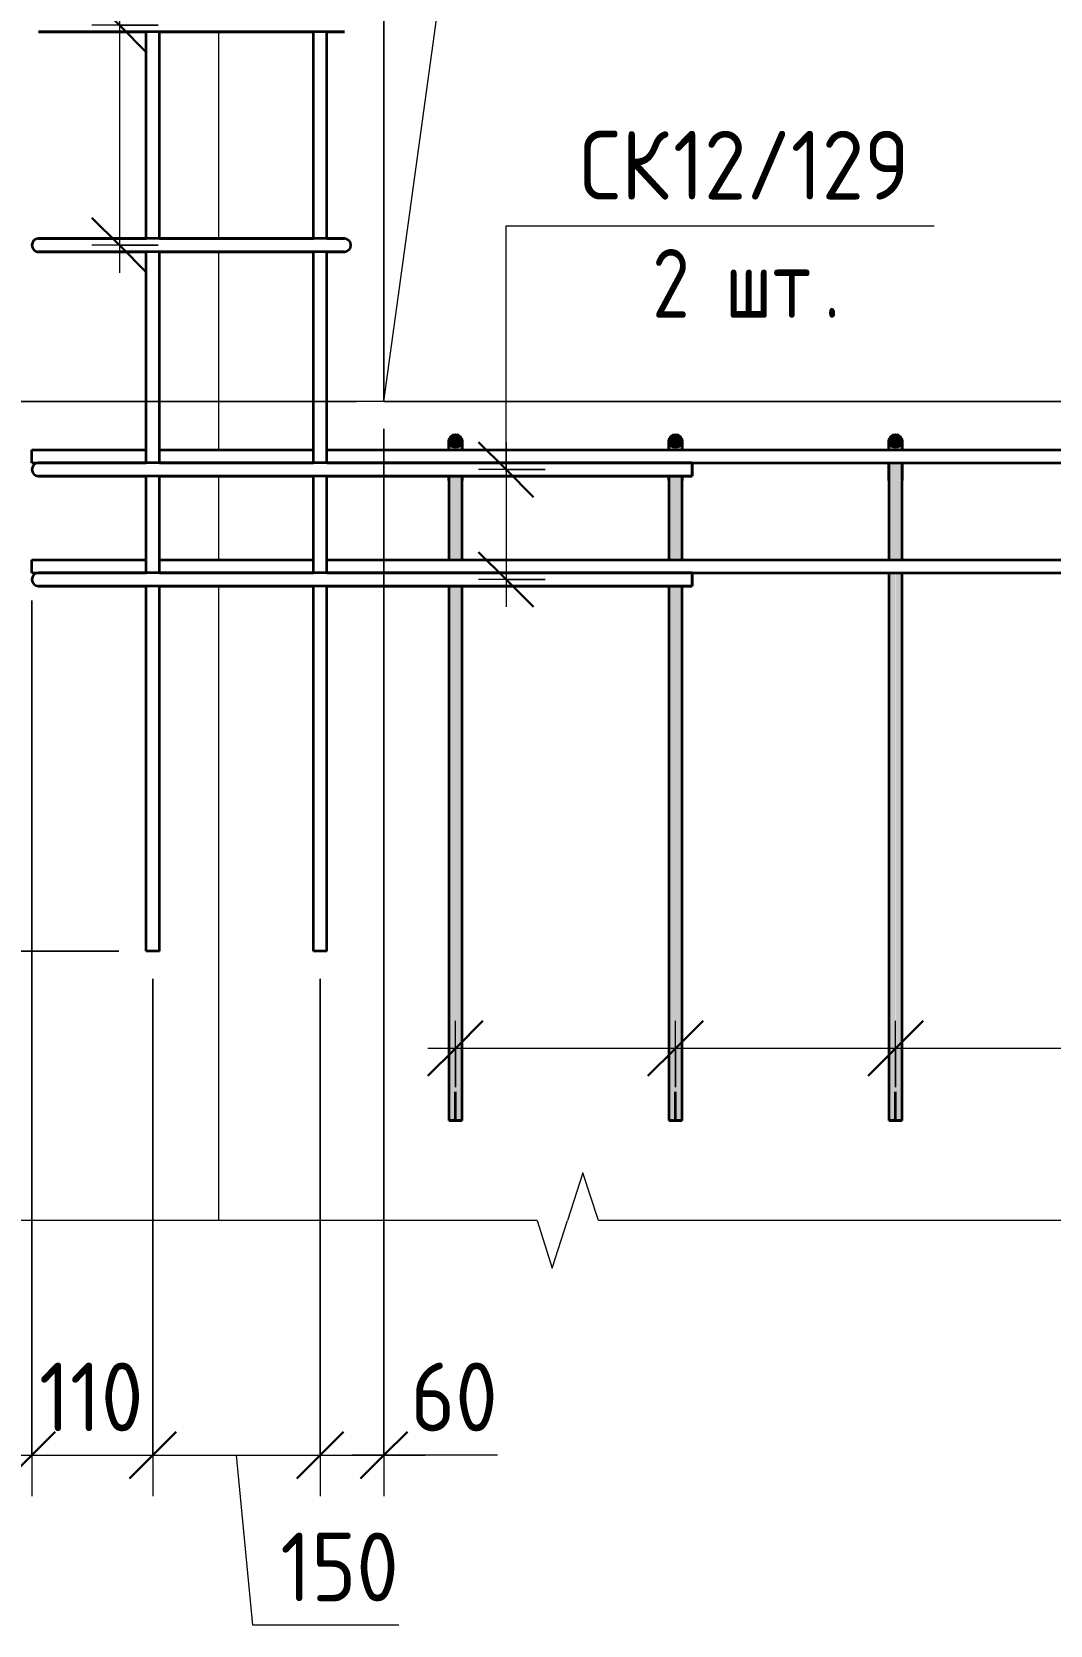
# Model space of a CAD drawing. Header units: millimetres. Extents: x -39853 to 12393, y -4903 to 80275.
# Drawn here: x 9683 to 10609, y -778 to 671 of the extents above; entities that cross this region are included whole.
import ezdxf

# ---------------------------------------------------------------- set-up
doc = ezdxf.new("R2010")
doc.units = ezdxf.units.MM
for name, color, linetype, lineweight in [('AA_Dim', 7, 'Continuous', 9), ('AA_Dim-25', 7, 'Continuous', 9), ('AA_Oformlenie', 7, 'Continuous', 9), ('AA_Vinoska', 7, 'Continuous', 9), ('AA_Visotnaya otmetka', 7, 'Continuous', 9), ('AF_Okno', 7, 'Continuous', 20), ('AF_Stena_Опалубка', 253, 'Continuous', 20), ('KR_Armatura_Tonkie', 7, 'Continuous', 20)]:
    doc.layers.add(name, color=color, linetype=linetype, lineweight=lineweight)
doc.styles.add('ISOCPEUR_6', font='isocpeur.ttf', dxfattribs={"width": 0.9, "height": 62.5})
doc.styles.add('ISOCPEUR_7', font='isocpeur.ttf', dxfattribs={"width": 0.8, "height": 62.5})
doc.styles.add('ISOCPEUR_8', font='isocpeur.ttf', dxfattribs={"width": 0.85, "height": 62.5})
doc.dimstyles.new('00_Точн_3_знака__прозр__2', dxfattribs={"dimscale": 304.8, "dimtxt": 62.248823, "dimasz": 0.139436, "dimexe": 0.123031, "dimexo": 0.082021, "dimgap": 0.008202, "dimtad": 1, "dimdec": 3, "dimrnd": 0.001, "dimdsep": 46, "dimtxsty": 'ISOCPEUR_6', "dimblk1": 'OBLIQUE', "dimblk2": 'OBLIQUE', "dimsah": 1, "dimcen": 0.09, "dimdle": 0.123031, "dimazin": 0, "dimtfac": 1, "dimtdec": 4, "dimtix": 1, "dimtmove": 1, "dimatfit": 3, "dimfxl": 1, "dimtvp": 1, "dimtolj": 1, "dimtzin": 0, "dimlwd": 18, "dimlwe": 18, "dimarcsym": 2})
doc.dimstyles.new('00_Точн_3_знака__прозр__3', dxfattribs={"dimscale": 304.8, "dimtxt": 62.248823, "dimasz": 0.139436, "dimexe": 0.123031, "dimexo": 0.082021, "dimgap": 0.008202, "dimtad": 1, "dimdec": 3, "dimrnd": 0.001, "dimdsep": 46, "dimtxsty": 'ISOCPEUR_6', "dimblk1": 'OBLIQUE', "dimblk2": 'OBLIQUE', "dimsah": 1, "dimcen": 0.09, "dimdle": 0.123031, "dimazin": 0, "dimtfac": 1, "dimtdec": 4, "dimtix": 1, "dimtmove": 0, "dimatfit": 3, "dimfxl": 1, "dimtvp": 1, "dimtolj": 1, "dimtzin": 0, "dimlwd": 18, "dimlwe": 18, "dimarcsym": 2})
doc.dimstyles.new('05_Округл_5мм__прозр__2', dxfattribs={"dimscale": 304.8, "dimtxt": 62.248823, "dimasz": 0.139436, "dimexe": 0.123031, "dimexo": 0.082021, "dimgap": 0.008202, "dimtad": 1, "dimdec": 0, "dimrnd": 5, "dimdsep": 46, "dimtxsty": 'ISOCPEUR_6', "dimblk1": 'OBLIQUE', "dimblk2": 'OBLIQUE', "dimsah": 1, "dimcen": 0.09, "dimdle": 0.123031, "dimazin": 0, "dimtfac": 1, "dimtdec": 4, "dimtix": 1, "dimtmove": 1, "dimatfit": 3, "dimfxl": 1, "dimtvp": 1, "dimtolj": 1, "dimtzin": 0, "dimlwd": 18, "dimlwe": 18, "dimarcsym": 2})
doc.dimstyles.new('05_Округл_5мм__прозр__3', dxfattribs={"dimscale": 304.8, "dimtxt": 62.248823, "dimasz": 0.139436, "dimexe": 0.123031, "dimexo": 0.082021, "dimgap": 0.008202, "dimtad": 1, "dimdec": 0, "dimrnd": 5, "dimdsep": 46, "dimtxsty": 'ISOCPEUR_6', "dimblk1": 'OBLIQUE', "dimblk2": 'OBLIQUE', "dimsah": 1, "dimcen": 0.09, "dimdle": 0.123031, "dimazin": 0, "dimtfac": 1, "dimtdec": 4, "dimtix": 1, "dimtmove": 0, "dimatfit": 3, "dimfxl": 1, "dimtvp": 1, "dimtolj": 1, "dimtzin": 0, "dimlwd": 18, "dimlwe": 18, "dimarcsym": 2})
doc.dimstyles.new('10_Раскладка_арматуры_с_засечками', dxfattribs={"dimscale": 304.8, "dimtxt": 0.18, "dimasz": 0.164042, "dimexe": 0.082021, "dimexo": 0, "dimgap": 0, "dimtad": 1, "dimdec": 3, "dimrnd": 0.001, "dimdsep": 46, "dimtxsty": 'ISOCPEUR_7', "dimblk1": 'OBLIQUE', "dimblk2": 'OBLIQUE', "dimsah": 1, "dimcen": 0.09, "dimdle": 0.082021, "dimazin": 0, "dimtfac": 1, "dimtdec": 4, "dimtix": 1, "dimtmove": 0, "dimatfit": 3, "dimfxl": 1, "dimtvp": 1, "dimtolj": 1, "dimtzin": 0, "dimlwd": 18, "dimlwe": 18, "dimarcsym": 2})
doc.dimstyles.new('10_Раскладка_арматуры_с_засечками_3', dxfattribs={"dimscale": 304.8, "dimtxt": 0.18, "dimasz": 0.164042, "dimexe": 0.082021, "dimexo": 0, "dimgap": 0, "dimtad": 1, "dimdec": 3, "dimrnd": 0.001, "dimdsep": 46, "dimtxsty": 'ISOCPEUR_7', "dimblk1": 'OBLIQUE', "dimblk2": 'OBLIQUE', "dimsah": 1, "dimcen": 0.09, "dimdle": 0.082021, "dimazin": 0, "dimtfac": 1, "dimtdec": 4, "dimtix": 1, "dimtmove": 2, "dimatfit": 3, "dimfxl": 1, "dimtvp": 1, "dimtolj": 1, "dimtzin": 0, "dimlwd": 18, "dimlwe": 18, "dimarcsym": 2})
doc.dimstyles.new('10_Раскладка_арматуры_с_засечками_5', dxfattribs={"dimscale": 304.8, "dimtxt": 0.18, "dimasz": 0.164042, "dimexe": 0.082021, "dimexo": 0, "dimgap": 0, "dimtad": 1, "dimdec": 3, "dimrnd": 0.001, "dimdsep": 46, "dimtxsty": 'ISOCPEUR_8', "dimblk1": 'OBLIQUE', "dimblk2": 'OBLIQUE', "dimsah": 1, "dimcen": 0.09, "dimdle": 0.082021, "dimazin": 0, "dimtfac": 1, "dimtdec": 4, "dimtix": 1, "dimtmove": 0, "dimatfit": 3, "dimfxl": 1, "dimtvp": 1, "dimtolj": 1, "dimtzin": 0, "dimlwd": 18, "dimlwe": 18, "dimarcsym": 2})

# ---------------------------------------------------------------- blocks, each defined once
blk = doc.blocks.new('231_Отверстие прямоугольное в стене _Окно_Стена_ - Отверстие прямоугольное с обрамлением-4186206-Схема обрамления отверстия в стене 1530х2530')
at = {"layer": 'AF_Okno', "lineweight": 9}
blk.add_line((-36794.9, 335), (-36488.9, 2559), dxfattribs=at)
blk = doc.blocks.new('350_Стержень П торец СК-СГ _НесАрм_РабПлоск_ - 350_Стержень П торец СК-СГ _НесАрм_РабПлоск_-4048872-Схема обрамления отверстия в стене 1530х2530')
at = {"layer": 'KR_Armatura_Tonkie', "lineweight": 35}
for points in [[(-36729.9, 293), (-36728.3, 293.2), (-36726.9, 293.8), (-36725.3, 295.1), (-36724.7, 296), (-36724.1, 297.4), (-36723.9, 299), (-36724.1, 300.6), (-36724.7, 302), (-36725.6, 303.2), (-36726.9, 304.2), (-36729.4, 304.9), (-36729.9, 305), (-36731.4, 304.8), (-36732.9, 304.2), (-36734.1, 303.2), (-36735.1, 302), (-36735.7, 300.6), (-36735.9, 299), (-36735.7, 297.4), (-36734.4, 295.1), (-36734.1, 294.8), (-36732.9, 293.8), (-36731.4, 293.2)], [(-36723.9, 292.3), (-36724.1, 294.7), (-36724, 293.1), (-36723.9, 292.4)]]:
    blk.add_hatch(color=256, dxfattribs=at).paths.add_polyline_path(points)
h = blk.add_hatch(color=256, dxfattribs=at)
h.paths.add_polyline_path([(-36731.4, 263), (-36729.9, 263), (-36729.9, 267), (-36735.5, 266.8), (-36735.7, 263), (-36732.9, 263)])
h.paths.add_polyline_path([(-36735.3, 291), (-36729.9, 291), (-36729.9, 293), (-36731.4, 293.2), (-36733.3, 294.1), (-36734.7, 295.5), (-36735.3, 296.6), (-36735.7, 297.4), (-36735.6, 294.8), (-36735.9, 293.1), (-36735.8, 291)])
h = blk.add_hatch(color=256, dxfattribs=at)
h.paths.add_polyline_path([(-36735.9, 263), (-36735.7, 267), (-36735.8, 267)])
h.paths.add_polyline_path([(-36735.8, 293.6), (-36735.7, 296.1), (-36735.8, 293.8)])
h = blk.add_hatch(color=256, dxfattribs=at)
h.paths.add_polyline_path([(-36724.1, 263), (-36723.9, 263.1), (-36724.1, 267), (-36729.9, 267), (-36729.9, 263), (-36724.3, 263)])
h.paths.add_polyline_path([(-36725.1, 291), (-36723.9, 291), (-36724, 292.7), (-36724.1, 295.4), (-36724.1, 297.4), (-36725.3, 295.1), (-36726.5, 294.1), (-36726.9, 293.8), (-36729.4, 293.1), (-36729.9, 293), (-36729.9, 291), (-36725.4, 291)])
h = blk.add_hatch(color=256, dxfattribs=at)
h.paths.add_polyline_path([(-36729.9, -318.9), (-36730.1, 167), (-36735.9, 167), (-36735.7, -318.9), (-36731.4, -318.9)])
h.paths.add_polyline_path([(-36729.9, 191), (-36729.9, 263), (-36735.9, 263), (-36735.7, 191), (-36730.1, 191)])
h = blk.add_hatch(color=256, dxfattribs=at)
h.paths.add_polyline_path([(-36729.9, -318.9), (-36723.9, -318.9), (-36724.1, 167), (-36729.9, 167), (-36729.9, -210.3)])
h.paths.add_polyline_path([(-36728.5, 191), (-36723.9, 191), (-36724.1, 263), (-36729.9, 263), (-36729.9, 191)])
at = {"layer": 'AA_Oformlenie'}
for start, end in [(90, 270), (270, 90)]:
    blk.add_arc((-36729.9, 299), 6, start, end, dxfattribs=at)
at = {"layer": 'KR_Armatura_Tonkie', "lineweight": 35}
for p, q in [((-36735.9, 267), (-36735.9, 263)), ((-36735.9, 263), (-36735.9, 267)), ((-36735.9, 263), (-36735.9, 191)), ((-36723.9, 263), (-36723.9, 267)), ((-36723.9, 267), (-36723.9, 263)), ((-36723.9, 191), (-36723.9, 263)), ((-36735.9, 167), (-36735.9, -318.9)), ((-36723.9, -318.9), (-36723.9, 167)), ((-36729.9, -318.9), (-36729.9, -292.9)), ((-36729.9, -318.9), (-36729.9, -292.9)), ((-36729.9, -318.9), (-36735.9, -318.9)), ((-36735.7, -318.9), (-36729.9, -318.9)), ((-36729.9, -318.9), (-36735.7, -318.9)), ((-36735.7, -318.9), (-36729.9, -318.9)), ((-36729.9, -318.9), (-36724.1, -318.9)), ((-36723.9, -318.9), (-36729.9, -318.9)), ((-36729.9, -318.9), (-36724.1, -318.9)), ((-36724.1, -318.9), (-36729.9, -318.9))]:
    blk.add_line(p, q, dxfattribs=at)
at = {"layer": 'KR_Armatura_Tonkie', "lineweight": 35, "flags": 128}
for points in [[(-36735.9, 299), (-36735.9, 297), (-36735.9, 291.4), (-36735.9, 291)], [(-36735.9, 291), (-36735.9, 293.2), (-36735.9, 297.9), (-36735.9, 299)], [(-36723.9, 291), (-36723.9, 293.2), (-36723.9, 297.9), (-36723.9, 299)], [(-36723.9, 299), (-36723.9, 297), (-36723.9, 291.4), (-36723.9, 291)]]:
    blk.add_lwpolyline(points, dxfattribs=at)
at = {"layer": 'KR_Armatura_Tonkie', "lineweight": 35}
blk.add_circle((-36729.9, 299), 6, dxfattribs=at)
blk = doc.blocks.new('350_Стержень П торец СК-СГ _НесАрм_РабПлоск_ - 350_Стержень П торец СК-СГ _НесАрм_РабПлоск_-V26-Схема обрамления отверстия в стене 1530х2530')
at = {"layer": 'KR_Armatura_Tonkie', "lineweight": 35}
for points in [[(-35329.9, 293), (-35328.3, 293.2), (-35326.9, 293.8), (-35325.3, 295.1), (-35324.7, 296), (-35324.1, 297.4), (-35323.9, 299), (-35324.1, 300.6), (-35324.7, 302), (-35325.6, 303.2), (-35326.9, 304.2), (-35328.3, 304.8), (-35329.9, 305), (-35331.4, 304.8), (-35332.9, 304.2), (-35334.1, 303.2), (-35335.1, 302), (-35335.7, 300.6), (-35335.9, 299), (-35335.7, 297.4), (-35334.4, 295.1), (-35334, 294.7), (-35332.9, 293.8), (-35331.4, 293.2)], [(-35323.9, 292.3), (-35324.1, 294.7), (-35324, 293.1), (-35323.9, 292.4)]]:
    blk.add_hatch(color=256, dxfattribs=at).paths.add_polyline_path(points)
h = blk.add_hatch(color=256, dxfattribs=at)
h.paths.add_polyline_path([(-35331.4, 263), (-35329.9, 263), (-35329.9, 267), (-35335.5, 266.8), (-35335.7, 263), (-35332.9, 263)])
h.paths.add_polyline_path([(-35331.3, 291), (-35329.9, 291), (-35329.9, 293), (-35331.4, 293.2), (-35333.3, 294.1), (-35334.7, 295.5), (-35335.3, 296.6), (-35335.7, 297.4), (-35335.6, 294.8), (-35335.9, 293.1), (-35335.7, 291), (-35332.9, 291)])
h = blk.add_hatch(color=256, dxfattribs=at)
h.paths.add_polyline_path([(-35335.9, 263), (-35335.7, 267), (-35335.8, 267)])
h.paths.add_polyline_path([(-35335.8, 293.6), (-35335.7, 296.1), (-35335.8, 294.7)])
h = blk.add_hatch(color=256, dxfattribs=at)
h.paths.add_polyline_path([(-35324.1, 263), (-35323.9, 263.1), (-35324.1, 267), (-35329.9, 267), (-35329.9, 263), (-35324.3, 263)])
h.paths.add_polyline_path([(-35325.4, 291), (-35323.9, 291), (-35324, 292.7), (-35324.1, 295.4), (-35324.1, 297.4), (-35325.3, 295.1), (-35326.5, 294.1), (-35326.9, 293.8), (-35328.8, 293.1), (-35329.9, 293), (-35329.9, 291), (-35325.6, 291)])
h = blk.add_hatch(color=256, dxfattribs=at)
h.paths.add_polyline_path([(-35329.9, -318.9), (-35330.1, 167), (-35335.9, 167), (-35335.7, -318.9), (-35331.4, -318.9)])
h.paths.add_polyline_path([(-35334.1, 191), (-35329.9, 191), (-35329.9, 263), (-35335.9, 263), (-35335.7, 191), (-35334.2, 191)])
h = blk.add_hatch(color=256, dxfattribs=at)
h.paths.add_polyline_path([(-35328.3, -318.9), (-35323.9, -318.9), (-35324.1, 167), (-35329.9, 167), (-35329.9, -318.9)])
h.paths.add_polyline_path([(-35328.5, 191), (-35323.9, 191), (-35324.1, 263), (-35329.9, 263), (-35329.9, 191)])
at = {"layer": 'AA_Oformlenie'}
for start, end in [(90, 270), (270, 90)]:
    blk.add_arc((-35329.9, 299), 6, start, end, dxfattribs=at)
at = {"layer": 'KR_Armatura_Tonkie', "lineweight": 35}
for p, q in [((-35335.9, 267), (-35335.9, 263)), ((-35335.9, 263), (-35335.9, 267)), ((-35335.9, 263), (-35335.9, 191)), ((-35323.9, 263), (-35323.9, 267)), ((-35323.9, 267), (-35323.9, 263)), ((-35323.9, 191), (-35323.9, 263)), ((-35335.9, 167), (-35335.9, -318.9)), ((-35323.9, -318.9), (-35323.9, 167)), ((-35329.9, -318.9), (-35329.9, -292.9)), ((-35329.9, -318.9), (-35329.9, -292.9)), ((-35329.9, -318.9), (-35335.9, -318.9)), ((-35335.7, -318.9), (-35329.9, -318.9)), ((-35329.9, -318.9), (-35335.7, -318.9)), ((-35335.7, -318.9), (-35329.9, -318.9)), ((-35329.9, -318.9), (-35324.1, -318.9)), ((-35323.9, -318.9), (-35329.9, -318.9)), ((-35329.9, -318.9), (-35324.1, -318.9)), ((-35324.1, -318.9), (-35329.9, -318.9))]:
    blk.add_line(p, q, dxfattribs=at)
at = {"layer": 'KR_Armatura_Tonkie', "lineweight": 35, "flags": 128}
for points in [[(-35335.9, 299), (-35335.9, 297), (-35335.9, 291.4), (-35335.9, 291)], [(-35335.9, 291), (-35335.9, 293.2), (-35335.9, 297.9), (-35335.9, 299)], [(-35323.9, 291), (-35323.9, 293.2), (-35323.9, 297.9), (-35323.9, 299)], [(-35323.9, 299), (-35323.9, 297), (-35323.9, 291.4), (-35323.9, 291)]]:
    blk.add_lwpolyline(points, dxfattribs=at)
at = {"layer": 'KR_Armatura_Tonkie', "lineweight": 35}
blk.add_circle((-35329.9, 299), 6, dxfattribs=at)
blk = doc.blocks.new('350_Стержень П торец СК-СГ _НесАрм_РабПлоск_ - 350_Стержень П торец СК-СГ _НесАрм_РабПлоск_-V27-Схема обрамления отверстия в стене 1530х2530')
at = {"layer": 'KR_Armatura_Tonkie', "lineweight": 35}
for points in [[(-36329.9, 293), (-36328.3, 293.2), (-36326.9, 293.8), (-36325.3, 295.1), (-36324.7, 296), (-36324.1, 297.4), (-36323.9, 299), (-36324.1, 300.6), (-36324.7, 302), (-36325.6, 303.2), (-36326.9, 304.2), (-36328.3, 304.8), (-36329.9, 305), (-36331.4, 304.8), (-36332.9, 304.2), (-36334.1, 303.2), (-36335.3, 301.4), (-36335.7, 300.6), (-36335.9, 299), (-36335.3, 296.6), (-36334.4, 295.1), (-36334.1, 294.8), (-36332.9, 293.8), (-36331.4, 293.2)], [(-36323.9, 292.3), (-36324.1, 294.7), (-36324, 293.1), (-36323.9, 292.4)]]:
    blk.add_hatch(color=256, dxfattribs=at).paths.add_polyline_path(points)
h = blk.add_hatch(color=256, dxfattribs=at)
h.paths.add_polyline_path([(-36335.9, 263), (-36329.9, 263), (-36329.9, 279), (-36335.7, 279), (-36335.3, 270.8), (-36335.5, 266.8)])
h.paths.add_polyline_path([(-36332.9, 291), (-36329.9, 291), (-36329.9, 293), (-36331.4, 293.2), (-36333.3, 294.1), (-36334.7, 295.5), (-36335.3, 296.6), (-36335.7, 297.4), (-36335.6, 294.8), (-36335.9, 293.1), (-36335.8, 291), (-36334.2, 291)])
h = blk.add_hatch(color=256, dxfattribs=at)
h.paths.add_polyline_path([(-36335.9, 263), (-36335.3, 271.3), (-36335.3, 273.3), (-36335.5, 276.6), (-36335.8, 267.4)])
h.paths.add_polyline_path([(-36335.8, 293.6), (-36335.7, 296.1), (-36335.8, 293.8)])
h = blk.add_hatch(color=256, dxfattribs=at)
h.paths.add_polyline_path([(-36328.3, 263), (-36323.9, 263.1), (-36324.3, 279), (-36329.9, 279), (-36329.9, 263)])
h.paths.add_polyline_path([(-36325.6, 291), (-36323.9, 291), (-36324, 292.7), (-36324.1, 295.4), (-36324.1, 297.4), (-36325.3, 295.1), (-36326.5, 294.1), (-36326.9, 293.8), (-36328.8, 293.1), (-36329.9, 293), (-36329.9, 291), (-36328.3, 291)])
h = blk.add_hatch(color=256, dxfattribs=at)
h.paths.add_polyline_path([(-36331.4, -318.9), (-36329.9, -318.9), (-36330.1, 179), (-36335.9, 179), (-36335.7, -318.9), (-36332.9, -318.9)])
h.paths.add_polyline_path([(-36334.1, 191), (-36329.9, 191), (-36329.9, 263), (-36335.9, 263), (-36335.7, 191), (-36334.2, 191)])
h = blk.add_hatch(color=256, dxfattribs=at)
h.paths.add_polyline_path([(-36329.9, -318.9), (-36323.9, -318.9), (-36324.2, 179), (-36329.9, 179), (-36329.9, -210.3)])
h.paths.add_polyline_path([(-36324.8, 191), (-36323.9, 191), (-36324.1, 263), (-36329.9, 263), (-36329.9, 191), (-36325.6, 191)])
at = {"layer": 'AA_Oformlenie'}
for start, end in [(90, 270), (270, 90)]:
    blk.add_arc((-36329.9, 299), 6, start, end, dxfattribs=at)
at = {"layer": 'KR_Armatura_Tonkie', "lineweight": 35}
for p, q in [((-36335.9, 263), (-36335.9, 191)), ((-36323.9, 191), (-36323.9, 263)), ((-36335.9, 179), (-36335.9, -318.9)), ((-36323.9, -318.9), (-36323.9, 179)), ((-36329.9, -318.9), (-36329.9, -292.9)), ((-36329.9, -318.9), (-36329.9, -292.9)), ((-36329.9, -318.9), (-36335.9, -318.9)), ((-36335.7, -318.9), (-36329.9, -318.9)), ((-36329.9, -318.9), (-36335.7, -318.9)), ((-36335.7, -318.9), (-36329.9, -318.9)), ((-36329.9, -318.9), (-36324.1, -318.9)), ((-36323.9, -318.9), (-36329.9, -318.9)), ((-36329.9, -318.9), (-36324.1, -318.9)), ((-36324.1, -318.9), (-36329.9, -318.9))]:
    blk.add_line(p, q, dxfattribs=at)
at = {"layer": 'KR_Armatura_Tonkie', "lineweight": 35, "flags": 128}
for points in [[(-36335.9, 299), (-36335.9, 297), (-36335.9, 291.4), (-36335.9, 291)], [(-36335.9, 291), (-36335.9, 293.2), (-36335.9, 297.9), (-36335.9, 299)], [(-36323.9, 291), (-36323.9, 293.2), (-36323.9, 297.9), (-36323.9, 299)], [(-36323.9, 299), (-36323.9, 297), (-36323.9, 291.4), (-36323.9, 291)], [(-36335.9, 279), (-36335.9, 271.7), (-36335.9, 263)], [(-36335.9, 263), (-36335.9, 274.7), (-36335.9, 279)], [(-36323.9, 263), (-36323.9, 274.7), (-36323.9, 279)], [(-36323.9, 279), (-36323.9, 271.7), (-36323.9, 263)]]:
    blk.add_lwpolyline(points, dxfattribs=at)
at = {"layer": 'KR_Armatura_Tonkie', "lineweight": 35}
blk.add_circle((-36329.9, 299), 6, dxfattribs=at)
blk = doc.blocks.new('011_Прямоугольник обрыва _ЭлУзла_ - 011_Прямоугольник обрыва _ЭлУзла_-4185680-Схема обрамления отверстия в стене 1530х2530')
at = {"layer": 'AA_Oformlenie'}
for p, q in [((-36655.7, -410), (-37232.6, -410)), ((-35446.8, -410), (-36600, -410))]:
    blk.add_line(p, q, dxfattribs=at)
blk = doc.blocks.new('DIMBLOCK199-Схема обрамления отверстия в стене 1530х2530')
at = {"layer": 'AA_Dim-25', "lineweight": 30}
for p, q in [((10468.2, -253.4), (10493.2, -228.4)), ((10668.2, -253.4), (10693.2, -228.4)), ((10468.2, -253.4), (10443.2, -278.4)), ((10668.2, -253.4), (10643.2, -278.4))]:
    blk.add_line(p, q, dxfattribs=at)
at = {"layer": 'AA_Dim-25', "lineweight": 18}
for p, q in [((10468.2, -288.8), (10468.2, -228.4)), ((10668.2, -288.8), (10668.2, -228.4)), ((10668.2, -253.4), (10468.2, -253.4)), ((10468.2, -253.4), (10468.2, -288.8)), ((10668.2, -253.4), (10668.2, -288.8))]:
    blk.add_line(p, q, dxfattribs=at)
blk = doc.blocks.new('_Oblique')
at = {"color": 0, "linetype": 'ByBlock', "lineweight": -2}
blk.add_line((-0.5, -0.5), (0.5, 0.5), dxfattribs=at)
blk = doc.blocks.new('DIMBLOCK200-Схема обрамления отверстия в стене 1530х2530')
at = {"layer": 'AA_Dim-25', "lineweight": 30}
for p, q in [((10268.2, -253.4), (10293.2, -228.4)), ((10468.2, -253.4), (10493.2, -228.4)), ((10268.2, -253.4), (10243.2, -278.4)), ((10468.2, -253.4), (10443.2, -278.4))]:
    blk.add_line(p, q, dxfattribs=at)
at = {"layer": 'AA_Dim-25', "lineweight": 18}
for p, q in [((10268.2, -288.8), (10268.2, -228.4)), ((10468.2, -288.8), (10468.2, -228.4)), ((10468.2, -253.4), (10268.2, -253.4)), ((10268.2, -253.4), (10268.2, -288.8)), ((10468.2, -253.4), (10468.2, -288.8))]:
    blk.add_line(p, q, dxfattribs=at)
blk = doc.blocks.new('DIMBLOCK201-Схема обрамления отверстия в стене 1530х2530')
at = {"layer": 'AA_Dim-25', "lineweight": 30}
for p, q in [((10068.2, -253.4), (10093.2, -228.4)), ((10268.2, -253.4), (10293.2, -228.4)), ((10068.2, -253.4), (10043.2, -278.4)), ((10268.2, -253.4), (10243.2, -278.4))]:
    blk.add_line(p, q, dxfattribs=at)
at = {"layer": 'AA_Dim-25', "lineweight": 18}
for p, q in [((10068.2, -288.8), (10068.2, -228.4)), ((10268.2, -288.8), (10268.2, -228.4)), ((10268.2, -253.4), (10043.2, -253.4)), ((10068.2, -253.4), (10068.2, -288.8)), ((10268.2, -253.4), (10268.2, -288.8))]:
    blk.add_line(p, q, dxfattribs=at)
blk = doc.blocks.new('DIMBLOCK203-Схема обрамления отверстия в стене 1530х2530')
at = {"layer": 'AA_Dim-25', "lineweight": 30}
for p, q in [((9385.3, 185), (9364, 206.3)), ((9385.3, 185), (9406.5, 163.8)), ((9385.3, -165), (9364, -143.7)), ((9385.3, -165), (9406.5, -186.2))]:
    blk.add_line(p, q, dxfattribs=at)
at = {"layer": 'AA_Dim-25', "lineweight": 18}
for p, q in [((9658.2, 185), (9347.8, 185)), ((9385.3, -202.5), (9385.3, 185)), ((9385.3, 185), (9658.2, 185)), ((9762.2, -165), (9347.8, -165)), ((9385.3, -165), (9762.2, -165))]:
    blk.add_line(p, q, dxfattribs=at)
at = {"layer": 'AA_Dim-25', "color": 0, "lineweight": 18, "insert": (9301.1, -49.3), "char_height": 62.5, "width": 142.215, "attachment_point": 1, "rotation": 90, "line_spacing_factor": 1.149209, "style": 'ISOCPEUR_6'}
blk.add_mtext('350', dxfattribs=at)
blk = doc.blocks.new('DIMBLOCK205-Схема обрамления отверстия в стене 1530х2530')
at = {"layer": 'AA_Dim-25', "lineweight": 18}
for p, q in [((9385.3, 432.1), (9385.3, 328.1)), ((9385.3, 285), (9385.3, 372.5)), ((9978.2, 335), (9347.8, 335)), ((9385.3, 335), (9978.2, 335)), ((9385.3, 328.1), (9385.3, 310)), ((9658.2, 285), (9347.8, 285)), ((9385.3, 285), (9658.2, 285))]:
    blk.add_line(p, q, dxfattribs=at)
at = {"layer": 'AA_Dim-25', "lineweight": 30}
for p, q in [((9385.3, 335), (9364, 356.3)), ((9385.3, 335), (9406.5, 313.8)), ((9385.3, 285), (9364, 306.3)), ((9385.3, 285), (9406.5, 263.8))]:
    blk.add_line(p, q, dxfattribs=at)
at = {"layer": 'AA_Dim-25', "color": 0, "lineweight": 18, "insert": (9301.1, 353.1), "char_height": 62.5, "width": 94.81, "attachment_point": 1, "rotation": 90, "line_spacing_factor": 1.149209, "style": 'ISOCPEUR_6'}
blk.add_mtext('50', dxfattribs=at)
blk = doc.blocks.new('DIMBLOCK206-Схема обрамления отверстия в стене 1530х2530')
at = {"layer": 'AA_Dim-25', "lineweight": 18}
for p, q in [((9683.2, 154), (9683.2, -660.7)), ((9683.2, -623.2), (9683.2, 154)), ((9793.2, -190), (9793.2, -660.7)), ((9793.2, -623.2), (9793.2, -190)), ((9645.7, -623.2), (9793.2, -623.2))]:
    blk.add_line(p, q, dxfattribs=at)
at = {"layer": 'AA_Dim-25', "lineweight": 30}
for p, q in [((9683.2, -623.2), (9704.5, -602)), ((9793.2, -623.2), (9814.5, -602)), ((9683.2, -623.2), (9662, -644.5)), ((9793.2, -623.2), (9772, -644.5))]:
    blk.add_line(p, q, dxfattribs=at)
at = {"layer": 'AA_Dim-25', "color": 0, "lineweight": 18, "insert": (9689.7, -539.1), "char_height": 62.5, "width": 116.357, "attachment_point": 1, "line_spacing_factor": 1.149209, "style": 'ISOCPEUR_6'}
blk.add_mtext('110', dxfattribs=at)
blk = doc.blocks.new('DIMBLOCK207-Схема обрамления отверстия в стене 1530х2530')
at = {"layer": 'AA_Dim-25', "lineweight": 18}
for p, q in [((9793.2, -190), (9793.2, -660.7)), ((9793.2, -623.2), (9793.2, -190)), ((9945.2, -190), (9945.2, -660.7)), ((9945.2, -623.2), (9945.2, -190)), ((9793.2, -623.2), (9945.2, -623.2)), ((9884, -777.9), (9869.2, -623.2)), ((10016.7, -777.9), (9884, -777.9))]:
    blk.add_line(p, q, dxfattribs=at)
at = {"layer": 'AA_Dim-25', "lineweight": 30}
for p, q in [((9793.2, -623.2), (9814.5, -602)), ((9945.2, -623.2), (9966.5, -602)), ((9793.2, -623.2), (9772, -644.5)), ((9945.2, -623.2), (9924, -644.5))]:
    blk.add_line(p, q, dxfattribs=at)
at = {"layer": 'AA_Dim-25', "color": 0, "lineweight": 18, "insert": (9909, -693.7), "char_height": 62.5, "width": 129.286, "attachment_point": 1, "line_spacing_factor": 1.149209, "style": 'ISOCPEUR_6'}
blk.add_mtext('150', dxfattribs=at)
blk = doc.blocks.new('DIMBLOCK208-Схема обрамления отверстия в стене 1530х2530')
at = {"layer": 'AA_Dim-25', "lineweight": 18}
for p, q in [((10003.2, 310), (10003.2, -660.7)), ((10003.2, -623.2), (10003.2, 310)), ((9945.2, -190), (9945.2, -660.7)), ((9945.2, -623.2), (9945.2, -190)), ((9945.2, -623.2), (10040.7, -623.2)), ((10002.3, -623.2), (9974.2, -623.2)), ((10106.3, -623.2), (10002.3, -623.2))]:
    blk.add_line(p, q, dxfattribs=at)
at = {"layer": 'AA_Dim-25', "lineweight": 30}
for p, q in [((9945.2, -623.2), (9966.5, -602)), ((10003.2, -623.2), (10024.5, -602)), ((9945.2, -623.2), (9924, -644.5)), ((10003.2, -623.2), (9982, -644.5))]:
    blk.add_line(p, q, dxfattribs=at)
at = {"layer": 'AA_Dim-25', "color": 0, "lineweight": 18, "insert": (10027.3, -539.1), "char_height": 62.5, "width": 94.81, "attachment_point": 1, "line_spacing_factor": 1.149209, "style": 'ISOCPEUR_6'}
blk.add_mtext('60', dxfattribs=at)
blk = doc.blocks.new('DIMBLOCK231-Схема обрамления отверстия в стене 1530х2530')
at = {"layer": 'AA_Dim-25', "lineweight": 30}
for p, q in [((9762.7, 877), (9737.7, 902)), ((9762.7, 877), (9787.7, 852)), ((9762.7, 677), (9737.7, 702)), ((9762.7, 677), (9787.7, 652))]:
    blk.add_line(p, q, dxfattribs=at)
at = {"layer": 'AA_Dim-25', "lineweight": 18}
for p, q in [((9798.1, 877), (9737.7, 877)), ((9762.7, 877), (9762.7, 677)), ((9762.7, 877), (9798.1, 877)), ((9798.1, 677), (9737.7, 677)), ((9762.7, 677), (9798.1, 677))]:
    blk.add_line(p, q, dxfattribs=at)
blk = doc.blocks.new('DIMBLOCK232-Схема обрамления отверстия в стене 1530х2530')
at = {"layer": 'AA_Dim-25', "lineweight": 30}
for p, q in [((9762.7, 677), (9737.7, 702)), ((9762.7, 677), (9787.7, 652)), ((9762.7, 477), (9737.7, 502)), ((9762.7, 477), (9787.7, 452))]:
    blk.add_line(p, q, dxfattribs=at)
at = {"layer": 'AA_Dim-25', "lineweight": 18}
for p, q in [((9798.1, 677), (9737.7, 677)), ((9762.7, 677), (9762.7, 452)), ((9762.7, 677), (9798.1, 677)), ((9798.1, 477), (9737.7, 477)), ((9762.7, 477), (9798.1, 477))]:
    blk.add_line(p, q, dxfattribs=at)
blk = doc.blocks.new('042_М_Арматуры - Диам длина поз _ Комментарий-3662934-Схема обрамления отверстия в стене 1530х2530')
at = {"layer": 'AA_Vinoska'}
blk.add_line((-34755.3, -251), (-34405.3, -251), dxfattribs=at)
blk = doc.blocks.new('DIMBLOCK237-Схема обрамления отверстия в стене 1530х2530')
at = {"layer": 'AA_Dim-25', "lineweight": 30}
for p, q in [((10114.2, 273), (10089.2, 298)), ((10114.2, 273), (10139.2, 248)), ((10114.2, 173), (10089.2, 198)), ((10114.2, 173), (10139.2, 148))]:
    blk.add_line(p, q, dxfattribs=at)
at = {"layer": 'AA_Dim-25', "lineweight": 18}
for p, q in [((10114.2, 298), (10114.2, 148)), ((10149.6, 273), (10089.2, 273)), ((10114.2, 273), (10149.6, 273)), ((10149.6, 173), (10089.2, 173)), ((10114.2, 173), (10149.6, 173))]:
    blk.add_line(p, q, dxfattribs=at)

msp = doc.modelspace()

# ---------------------------------------------------------------- linework, layer by layer
at = {"layer": 'AA_Vinoska'}
for p, q in [((10114.2813, 494.6577), (10153.2739, 494.6577)), ((10114.2813, 270.5444), (10114.2813, 494.6577)), ((10184.0112, -366.6749), (10169.934, -410)), ((10198.0884, -410), (10184.0112, -366.6749)), ((10142.434, -410), (10156.184, -453.3013)), ((10156.184, -453.3013), (10169.934, -410))]:
    msp.add_line(p, q, dxfattribs=at)
at = {"layer": 'AA_Visotnaya otmetka'}
for q in [(9222.7281, 335), (10404.3709, 335)]:
    msp.add_line((10404.3709, 335), q, dxfattribs=at)
at = {"layer": 'AF_Stena_Опалубка'}
for p, q in [((10003.2123, 335), (10003.2123, 2865)), ((10003.2123, 2865), (10003.2123, 335)), ((9853.2123, 483), (9853.2123, 671)), ((9853.2123, 291), (9853.2123, 471)), ((11533.2123, 335), (10003.2123, 335)), ((10003.2123, 335), (11533.2123, 335)), ((9853.2123, 191), (9853.2123, 267)), ((9853.2123, -410), (9853.2123, 167))]:
    msp.add_line(p, q, dxfattribs=at)
at = {"layer": 'KR_Armatura_Tonkie', "lineweight": 35}
for p, q in [((9750.6682, 671), (9689.2123, 671)), ((9689.2123, 671), (9725.2123, 671)), ((9725.2123, 671), (9689.2123, 671)), ((9689.2123, 671), (9699.7565, 671)), ((9699.7565, 671), (9736.922, 671)), ((9725.2123, 671), (9787.2123, 671)), ((9931.2123, 671), (9725.2123, 671)), ((9787.2123, 671), (9750.6682, 671)), ((9787.2123, 483), (9787.2123, 671)), ((9787.2123, 483), (9787.2123, 671)), ((9799.2123, 671), (9931.2123, 671)), ((9799.2123, 483), (9799.2123, 671)), ((9799.2123, 483), (9799.2123, 671)), ((9931.2123, 671), (9939.2365, 671)), ((9967.2123, 671), (9931.2123, 671)), ((9939.2123, 483), (9939.2123, 671)), ((9939.2123, 483), (9939.2123, 671)), ((9951.2123, 483), (9951.2123, 671)), ((9951.2123, 483), (9951.2123, 671)), ((9951.3556, 671), (9967.2123, 671)), ((9750.6682, 483), (9689.2123, 483)), ((9689.2123, 483), (9725.2123, 483)), ((9699.7565, 483), (9699.7565, 483)), ((9725.2123, 483), (9699.7565, 483)), ((9699.7565, 483), (9736.922, 483)), ((9725.2123, 483), (9787.2123, 483)), ((9931.2123, 483), (9725.2123, 483)), ((9787.2123, 483), (9750.6682, 483)), ((9799.2123, 483), (9931.2123, 483)), ((9931.2123, 483), (9939.2365, 483)), ((9967.2123, 483), (9931.2123, 483)), ((9951.3556, 483), (9967.2123, 483)), ((9750.6682, 471), (9689.2123, 471)), ((9689.2123, 471), (9725.2123, 471)), ((9725.2123, 471), (9689.2123, 471)), ((9689.2123, 471), (9699.7565, 471)), ((9699.7565, 471), (9736.922, 471)), ((9725.2123, 471), (9787.2123, 471)), ((9931.2123, 471), (9725.2123, 471)), ((9787.2123, 471), (9750.6682, 471)), ((9787.2123, 279), (9787.2123, 471)), ((9787.2123, 291), (9787.2123, 471)), ((9799.2123, 471), (9931.2123, 471)), ((9799.2123, 279), (9799.2123, 471)), ((9799.2123, 291), (9799.2123, 471)), ((9931.2123, 471), (9939.2365, 471)), ((9967.2123, 471), (9931.2123, 471)), ((9939.2123, 279), (9939.2123, 471)), ((9939.2123, 291), (9939.2123, 471)), ((9951.2123, 279), (9951.2123, 471)), ((9951.2123, 291), (9951.2123, 471)), ((9951.3556, 471), (9967.2123, 471)), ((9683.2123, 291), (9787.2123, 291)), ((9683.2123, 279), (9683.2123, 291)), ((9683.2123, 291), (9787.2123, 291)), ((9683.2123, 279), (9683.2123, 291)), ((9799.2123, 291), (9939.2123, 291)), ((9799.2123, 291), (9939.2123, 291)), ((9951.2123, 291), (11441.2123, 291)), ((9951.2123, 291), (11441.2123, 291)), ((9683.2123, 279), (9787.2123, 279)), ((9683.2123, 279), (9787.2123, 279)), ((9725.2123, 279), (9689.2123, 279)), ((9689.2123, 279), (9725.2123, 279)), ((10283.2123, 279), (9725.2123, 279)), ((9725.2123, 279), (9787.2123, 279)), ((9799.2123, 279), (9939.2123, 279)), ((9799.2123, 279), (9939.2123, 279)), ((9799.2123, 279), (9939.2123, 279)), ((9951.2123, 279), (11441.2123, 279)), ((9951.2123, 279), (11441.2123, 279)), ((9951.2123, 279), (10283.2123, 279)), ((10283.2123, 279), (10283.2123, 267)), ((10283.2123, 267), (10283.2123, 279)), ((9725.2123, 267), (9689.2123, 267)), ((9689.2123, 267), (9725.2123, 267)), ((10283.2123, 267), (9725.2123, 267)), ((9725.2123, 267), (9787.2123, 267)), ((9787.2123, 179), (9787.2123, 267)), ((9787.2123, 191), (9787.2123, 267)), ((9799.2123, 267), (9939.2123, 267)), ((9799.2123, 179), (9799.2123, 267)), ((9799.2123, 191), (9799.2123, 267)), ((9939.2123, 179), (9939.2123, 267)), ((9939.2123, 191), (9939.2123, 267)), ((9951.2123, 179), (9951.2123, 267)), ((9951.2123, 191), (9951.2123, 267)), ((9951.2123, 267), (10283.2123, 267)), ((9683.2123, 191), (9787.2123, 191)), ((9683.2123, 179), (9683.2123, 191)), ((9683.2123, 191), (9787.2123, 191)), ((9683.2123, 179), (9683.2123, 191)), ((9799.2123, 191), (9939.2123, 191)), ((9799.2123, 191), (9939.2123, 191)), ((9951.2123, 191), (11441.2123, 191)), ((9951.2123, 191), (11441.2123, 191)), ((9683.2123, 179), (9787.2123, 179)), ((9683.2123, 179), (9787.2123, 179)), ((9725.2123, 179), (9689.2123, 179)), ((9689.2123, 179), (9725.2123, 179)), ((10283.2123, 179), (9725.2123, 179)), ((9725.2123, 179), (9787.2123, 179)), ((9799.2123, 179), (9939.2123, 179)), ((9799.2123, 179), (9939.2123, 179)), ((9799.2123, 179), (9939.2123, 179)), ((9951.2123, 179), (11441.2123, 179)), ((9951.2123, 179), (11441.2123, 179)), ((9951.2123, 179), (10283.2123, 179)), ((10283.2123, 179), (10283.2123, 167)), ((10283.2123, 167), (10283.2123, 179)), ((9725.2123, 167), (9689.2123, 167)), ((9689.2123, 167), (9725.2123, 167)), ((10283.2123, 167), (9725.2123, 167)), ((9725.2123, 167), (9787.2123, 167)), ((9787.2123, -165), (9787.2123, 167)), ((9787.2123, -165), (9787.2123, 167)), ((9799.2123, 167), (9939.2123, 167)), ((9799.2123, -165), (9799.2123, 167)), ((9799.2123, -165), (9799.2123, 167)), ((9939.2123, -165), (9939.2123, 167)), ((9939.2123, -165), (9939.2123, 167)), ((9951.2123, -165), (9951.2123, 167)), ((9951.2123, -165), (9951.2123, 167)), ((9951.2123, 167), (10283.2123, 167)), ((9799.2123, -165), (9787.2123, -165)), ((9799.2123, -165), (9787.2123, -165)), ((9951.2123, -165), (9939.2123, -165)), ((9951.2123, -165), (9939.2123, -165))]:
    msp.add_line(p, q, dxfattribs=at)
for centre, start, end in [((9689.2123, 477), 90, 270), ((9689.2123, 477), 90, 270), ((9689.2123, 477), 135, 225), ((9689.2123, 477), 90, 132.2110428), ((9967.2123, 477), 270, 90), ((9967.2123, 477), 270, 90), ((9689.2123, 477), 227.7889572, 270), ((9689.2123, 273), 90, 270), ((9689.2123, 273), 90, 270), ((9689.2123, 173), 90, 270), ((9689.2123, 173), 90, 270)]:
    msp.add_arc(centre, 6, start, end, dxfattribs=at)

# ---------------------------------------------------------------- block references
at = {"layer": 'AA_Oformlenie'}
msp.add_blockref('011_Прямоугольник обрыва _ЭлУзла_ - 011_Прямоугольник обрыва _ЭлУзла_-4185680-Схема обрамления отверстия в стене 1530х2530', (46798.0867, 0), dxfattribs=at)
at = {"layer": 'AA_Vinoska'}
msp.add_blockref('042_М_Арматуры - Диам длина поз _ Комментарий-3662934-Схема обрамления отверстия в стене 1530х2530', (44908.5417, 745.6165), dxfattribs=at)
at = {"layer": 'AF_Okno'}
msp.add_blockref('231_Отверстие прямоугольное в стене _Окно_Стена_ - Отверстие прямоугольное с обрамлением-4186206-Схема обрамления отверстия в стене 1530х2530', (46798.0867, 0), dxfattribs=at)
at = {"layer": 'KR_Armatura_Tonkie', "lineweight": 35}
for name, p in [('350_Стержень П торец СК-СГ _НесАрм_РабПлоск_ - 350_Стержень П торец СК-СГ _НесАрм_РабПлоск_-4048872-Схема обрамления отверстия в стене 1530х2530', (46798.0867, 0)), ('350_Стержень П торец СК-СГ _НесАрм_РабПлоск_ - 350_Стержень П торец СК-СГ _НесАрм_РабПлоск_-V26-Схема обрамления отверстия в стене 1530х2530', (45598.0867, 0)), ('350_Стержень П торец СК-СГ _НесАрм_РабПлоск_ - 350_Стержень П торец СК-СГ _НесАрм_РабПлоск_-V27-Схема обрамления отверстия в стене 1530х2530', (46798.0867, 0))]:
    msp.add_blockref(name, p, dxfattribs=at)

# ---------------------------------------------------------------- texts
at = {"layer": 'AA_Vinoska', "char_height": 62.5, "attachment_point": 1}
for s, insert, width, style in [('СК', (10181.1399, 581.0103), 102.816422, 'ISOCPEUR_6'), ('12/129', (10265.9719, 581.0103), 263.354344, 'ISOCPEUR_6'), ('2 ', (10247.0149, 473.534), 80.16875, 'ISOCPEUR_7'), ('шт', (10313.1607, 473.534), 109.0295, 'ISOCPEUR_7'), ('\\fISOCPEUR|b0|i0|c204|p34|;\\W.8;.', (10403.119, 473.534), 17.637125, 'ISOCPEUR_7')]:
    msp.add_mtext(s, dxfattribs=dict(at, insert=insert, width=width, style=style))

# ---------------------------------------------------------------- dimensions: what is measured, and where the dimension line sits
at = {"layer": 'AA_Dim', "lineweight": 18}
for base, p1, p2, dimstyle, override, picture, middle in [((9762.7331, 677), (9798.0884, 877), (9798.0884, 677), '10_Раскладка_арматуры_с_засечками', {"dimpost": '<>', "dimfxl": 200}, 'DIMBLOCK231-Схема обрамления отверстия в стене 1530х2530', (9731.4831, 777)), ((9762.7331, 477), (9798.0884, 677), (9798.0884, 477), '10_Раскладка_арматуры_с_засечками', {"dimpost": '<>', "dimfxl": 200}, 'DIMBLOCK232-Схема обрамления отверстия в стене 1530х2530', (9731.4831, 577)), ((10114.1993, 173), (10149.5546, 273), (10149.5546, 173), '10_Раскладка_арматуры_с_засечками_3', {"dimpost": '<>', "dimfxl": 100}, 'DIMBLOCK237-Схема обрамления отверстия в стене 1530х2530', (10082.9493, 223)), ((9385.2987, 185), (9787.2123, -165), (9683.2123, 185), '00_Точн_3_знака__прозр__3', {"dimpost": '<>', "dimfxl": 365.124636}, 'DIMBLOCK203-Схема обрамления отверстия в стене 1530х2530', (9351.5487, 10))]:
    dim = msp.add_linear_dim(base=base, p1=p1, p2=p2, angle=90, dimstyle=dimstyle, override=override, dxfattribs=at)
    dim.commit()
    dim.dimension.update_dxf_attribs({"geometry": picture, "text_midpoint": middle})
dim = msp.add_linear_dim(base=(9385.2987, 335), p1=(9683.2123, 285), p2=(10003.2123, 335), angle=90, dimstyle='00_Точн_3_знака__прозр__2', override={"dimpost": '<>', "dimfxl": 323.882695}, dxfattribs=at)
dim.commit()
dim.dimension.update_dxf_attribs({"geometry": 'DIMBLOCK205-Схема обрамления отверстия в стене 1530х2530', "text_midpoint": (9342.8118, 400.4946), "dimtype": 160, "text_rotation": 90})
for base, p1, p2, override, picture, middle in [((10003.2123, -623.2237), (9945.2123, -165), (10003.2123, 335), {"dimpost": '<>', "dimfxl": 503.352759}, 'DIMBLOCK208-Схема обрамления отверстия в стене 1530х2530', (10074.7069, -580.7369)), ((9945.2123, -623.2237), (9793.2123, -165), (9945.2123, -165), {"dimpost": '<>', "dimfxl": 152}, 'DIMBLOCK207-Схема обрамления отверстия в стене 1530х2530', (9973.6329, -735.3724))]:
    dim = msp.add_linear_dim(base=base, p1=p1, p2=p2, dimstyle='05_Округл_5мм__прозр__2', override=override, dxfattribs=at)
    dim.commit()
    dim.dimension.update_dxf_attribs({"geometry": picture, "text_midpoint": middle, "dimtype": 160})
for base, p1, p2, dimstyle, override, picture, middle in [((9793.2123, -623.2237), (9683.2123, 179), (9793.2123, -165), '05_Округл_5мм__прозр__3', {"dimpost": '<>', "dimfxl": 361.159245}, 'DIMBLOCK206-Схема обрамления отверстия в стене 1530х2530', (9738.2123, -589.4737)), ((10068.2123, -253.4297), (10268.2123, -288.7851), (10068.2123, -288.7851), '10_Раскладка_арматуры_с_засечками_5', {"dimpost": '<>', "dimfxl": 200}, 'DIMBLOCK201-Схема обрамления отверстия в стене 1530х2530', (10168.2123, -222.1797)), ((10268.2123, -253.4297), (10468.2123, -288.7851), (10268.2123, -288.7851), '10_Раскладка_арматуры_с_засечками_5', {"dimpost": '<>', "dimfxl": 200}, 'DIMBLOCK200-Схема обрамления отверстия в стене 1530х2530', (10368.2123, -222.1797)), ((10468.2123, -253.4297), (10668.2123, -288.7851), (10468.2123, -288.7851), '10_Раскладка_арматуры_с_засечками_5', {"dimpost": '<>', "dimfxl": 200}, 'DIMBLOCK199-Схема обрамления отверстия в стене 1530х2530', (10568.2123, -222.1797))]:
    dim = msp.add_linear_dim(base=base, p1=p1, p2=p2, dimstyle=dimstyle, override=override, dxfattribs=at)
    dim.commit()
    dim.dimension.update_dxf_attribs({"geometry": picture, "text_midpoint": middle})

doc.saveas('drawing.dxf')
